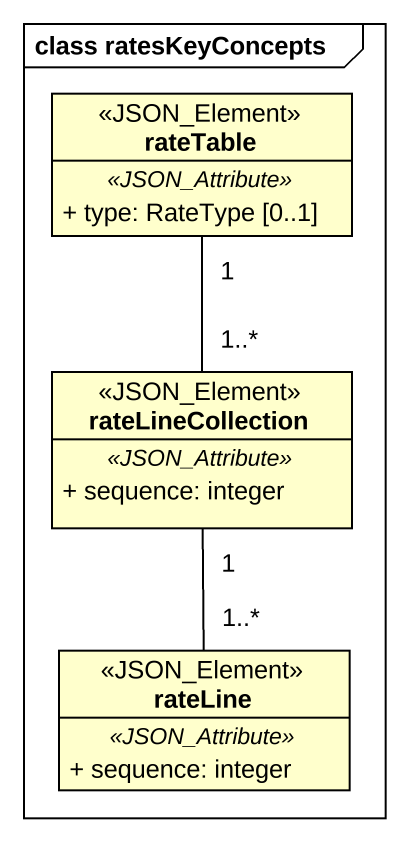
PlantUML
@startuml
mainframe class ratesKeyConcepts
hide circle
hide empty members
skinparam classAttributeIconSize 0
class rateTable <<JSON_Element>> {
  .. <<JSON_Attribute>> ..
  + type: RateType [0..1]
}
class rateLineCollection <<JSON_Element>> {
  .. <<JSON_Attribute>> ..
  + sequence: integer
}
class rateLine <<JSON_Element>> {
  .. <<JSON_Attribute>> ..
  + sequence: integer
}
rateTable "1" -- "1..*" rateLineCollection
rateLineCollection "1" -- "1..*" rateLine
@enduml
